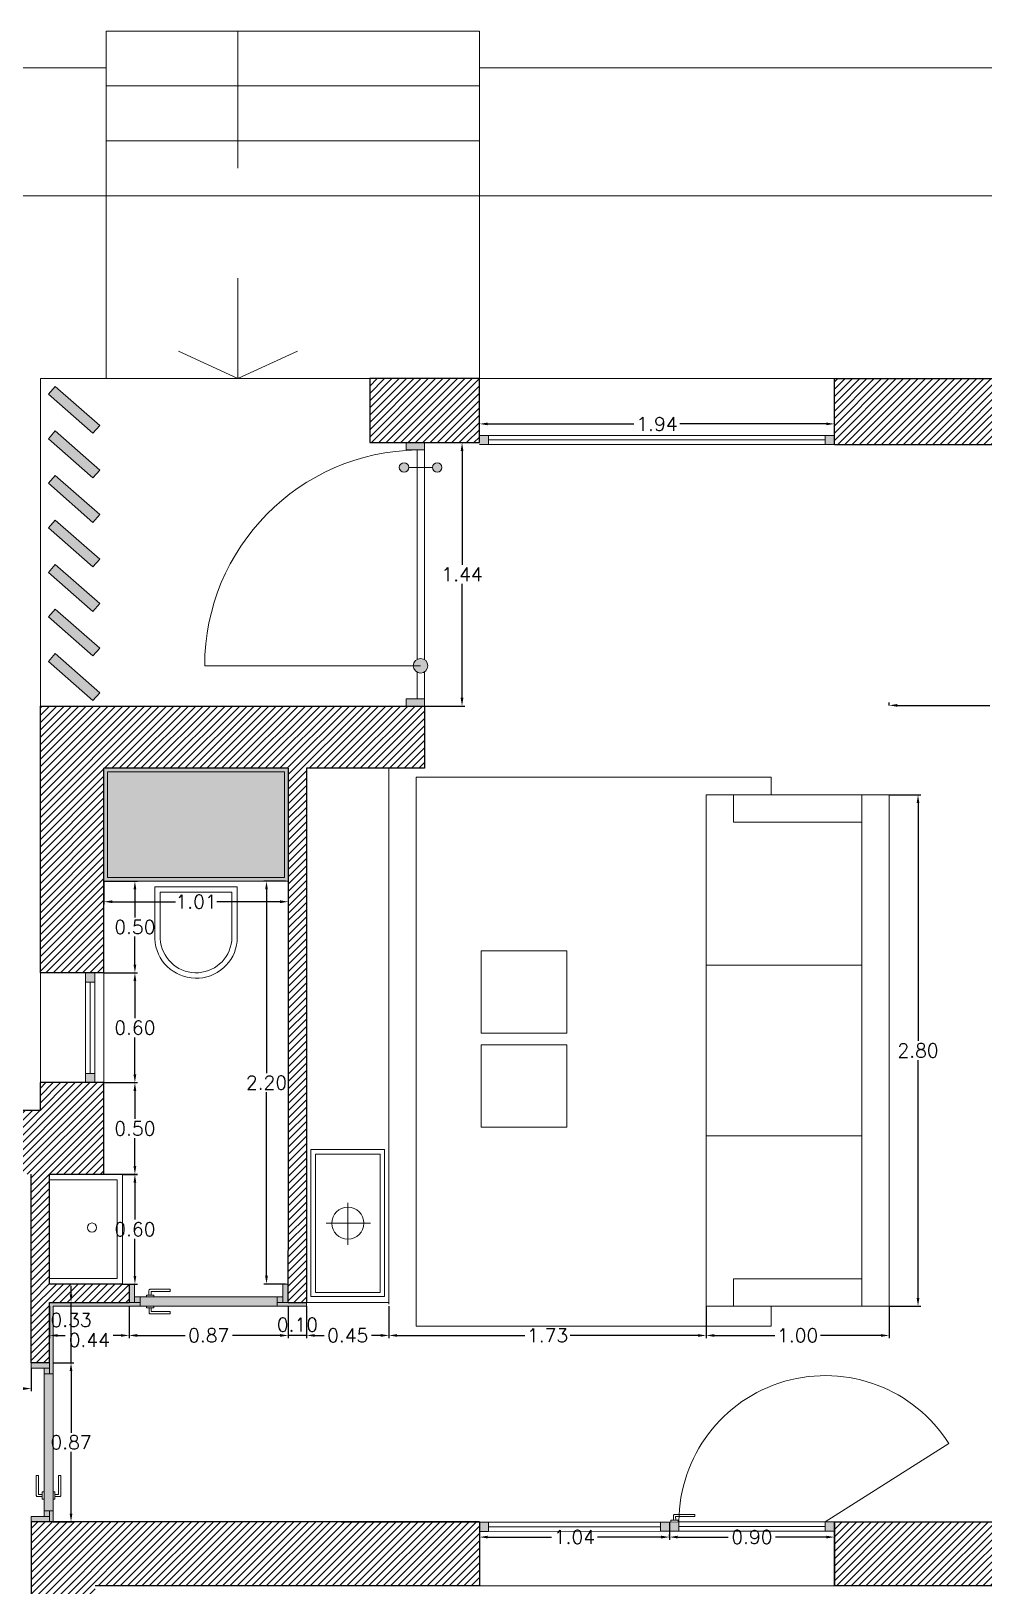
# Model space of a CAD drawing. Header units: millimetres. Extents: x 51 to 284, y 32 to 237.
# Drawn here: x 173.55 to 178.76, y 74.9 to 83.4 of the extents above; entities that cross this region are included whole.
import ezdxf

# ---------------------------------------------------------------- set-up
doc = ezdxf.new("R2010")
doc.units = ezdxf.units.MM
doc.linetypes.add('Continua', pattern=[0])
doc.linetypes.add('JIS_02_0.7', pattern=[1.35, 0.75, -0.6])
for name, color, linetype, lineweight in [('A_Nsc01', 4, 'Continuous', 9), ('A_Proj03', 251, 'JIS_02_0.7', 13), ('A_Sec03', 3, 'Continuous', 20), ('detalle', 6, 'Continuous', 5), ('FUSTERIA', 2, 'Continuous', 15), ('MUR', 5, 'Continuous', 25), ('PROYECTADO', 1, 'Continuous', 18), ('somb. Muro', 251, 'Continuous', 15), ('sombreado', 253, 'Continuous', 13)]:
    doc.layers.add(name, color=color, linetype=linetype, lineweight=lineweight)
doc.layers.add('SS_VEGETACION', color=7, linetype='Continuous', true_color=0x8ba14f)
doc.styles.add('ROMANS', font='romans.shx')
doc.dimstyles.new('martacota1', dxfattribs={"dimscale": 0.3, "dimtxt": 0.15, "dimasz": 0.15, "dimexe": 0.05, "dimexo": 0, "dimgap": 0.05, "dimtad": 0, "dimtih": 1, "dimtoh": 1, "dimzin": 0, "dimdsep": 46, "dimtxsty": 'ROMANS', "dimcen": 0.05, "dimclrt": 7, "dimadec": 0, "dimazin": 0, "dimtfac": 0.1, "dimtix": 1, "dimtmove": 1, "dimatfit": 3, "dimfxl": 1, "dimtolj": 1, "dimtzin": 1, "dimarcsym": 0})

# ---------------------------------------------------------------- blocks, each defined once
blk = doc.blocks.new('*D5')
at = {"layer": 'Defpoints', "color": 0, "transparency": 16777216}
for p in [(178.2391, 79.2267), (178.397, 79.2267), (178.2391, 76.4314)]:
    blk.add_point(p, dxfattribs=at)
at = {"layer": 'SS_VEGETACION', "color": 0, "lineweight": -2, "transparency": 16777216}
for p, q in [((178.2391, 79.2267), (178.412, 79.2267)), ((178.397, 79.1817), (178.397, 77.8815)), ((178.397, 76.4764), (178.397, 77.7765)), ((178.2391, 76.4314), (178.412, 76.4314))]:
    blk.add_line(p, q, dxfattribs=at)
at = {"layer": 'SS_VEGETACION', "color": 0, "transparency": 16777216}
for points in [[(178.3895, 79.1817), (178.4045, 79.1817), (178.397, 79.2267)], [(178.3895, 76.4764), (178.4045, 76.4764), (178.397, 76.4314)]]:
    blk.add_solid(points, dxfattribs=at)
at = {"layer": 'SS_VEGETACION', "color": 7, "transparency": 16777216, "insert": (178.397, 77.829), "char_height": 0.075, "attachment_point": 5, "style": 'ROMANS'}
blk.add_mtext('\\A1;2.80', dxfattribs=at)
blk = doc.blocks.new('*D6')
at = {"layer": 'Defpoints', "color": 0, "transparency": 16777216}
for p in [(177.2391, 76.4314), (178.2391, 76.4314), (177.2391, 76.2711)]:
    blk.add_point(p, dxfattribs=at)
at = {"layer": 'SS_VEGETACION', "color": 0, "lineweight": -2, "transparency": 16777216}
for p, q in [((177.2391, 76.4314), (177.2391, 76.2561)), ((178.2391, 76.4314), (178.2391, 76.2561)), ((177.2841, 76.2711), (177.6151, 76.2711)), ((178.1941, 76.2711), (177.863, 76.2711))]:
    blk.add_line(p, q, dxfattribs=at)
at = {"layer": 'SS_VEGETACION', "color": 0, "transparency": 16777216}
for points in [[(177.2841, 76.2786), (177.2841, 76.2636), (177.2391, 76.2711)], [(178.1941, 76.2786), (178.1941, 76.2636), (178.2391, 76.2711)]]:
    blk.add_solid(points, dxfattribs=at)
at = {"layer": 'SS_VEGETACION', "color": 7, "transparency": 16777216, "insert": (177.7391, 76.2711), "char_height": 0.075, "attachment_point": 5, "style": 'ROMANS'}
blk.add_mtext('\\A1;1.00', dxfattribs=at)
blk = doc.blocks.new('*D7')
at = {"layer": 'Defpoints', "color": 0, "transparency": 16777216}
for p in [(175.5051, 76.4314), (177.2391, 76.4314), (175.5051, 76.2711)]:
    blk.add_point(p, dxfattribs=at)
at = {"layer": 'SS_VEGETACION', "color": 0, "lineweight": -2, "transparency": 16777216}
for p, q in [((175.5051, 76.4314), (175.5051, 76.2561)), ((177.2391, 76.4314), (177.2391, 76.2561)), ((175.5501, 76.2711), (176.2481, 76.2711)), ((177.1941, 76.2711), (176.496, 76.2711))]:
    blk.add_line(p, q, dxfattribs=at)
at = {"layer": 'SS_VEGETACION', "color": 0, "transparency": 16777216}
for points in [[(175.5501, 76.2786), (175.5501, 76.2636), (175.5051, 76.2711)], [(177.1941, 76.2786), (177.1941, 76.2636), (177.2391, 76.2711)]]:
    blk.add_solid(points, dxfattribs=at)
at = {"layer": 'SS_VEGETACION', "color": 7, "transparency": 16777216, "insert": (176.3721, 76.2711), "char_height": 0.075, "attachment_point": 5, "style": 'ROMANS'}
blk.add_mtext('\\A1;1.73', dxfattribs=at)
blk = doc.blocks.new('*D8')
at = {"layer": 'Defpoints', "color": 0, "transparency": 16777216}
for p in [(175.055, 76.4314), (175.5051, 76.4314), (175.055, 76.2711)]:
    blk.add_point(p, dxfattribs=at)
at = {"layer": 'SS_VEGETACION', "color": 0, "lineweight": -2, "transparency": 16777216}
for p, q in [((175.055, 76.4314), (175.055, 76.2561)), ((175.5051, 76.4314), (175.5051, 76.2561)), ((175.1, 76.2711), (175.1508, 76.2711)), ((175.4601, 76.2711), (175.4093, 76.2711))]:
    blk.add_line(p, q, dxfattribs=at)
at = {"layer": 'SS_VEGETACION', "color": 0, "transparency": 16777216}
for points in [[(175.1, 76.2786), (175.1, 76.2636), (175.055, 76.2711)], [(175.4601, 76.2786), (175.4601, 76.2636), (175.5051, 76.2711)]]:
    blk.add_solid(points, dxfattribs=at)
at = {"layer": 'SS_VEGETACION', "color": 7, "transparency": 16777216, "insert": (175.28, 76.2711), "char_height": 0.075, "attachment_point": 5, "style": 'ROMANS'}
blk.add_mtext('\\A1;0.45', dxfattribs=at)
blk = doc.blocks.new('*D11')
at = {"layer": 'Defpoints', "color": 0, "transparency": 16777216}
for p in [(174.836, 78.7544), (174.94, 78.7544), (174.94, 76.5521)]:
    blk.add_point(p, dxfattribs=at)
at = {"layer": 'SS_VEGETACION', "color": 0, "lineweight": -2, "transparency": 16777216}
for p, q in [((174.94, 78.7544), (174.821, 78.7544)), ((174.836, 78.7094), (174.836, 77.7058)), ((174.836, 76.5971), (174.836, 77.6008)), ((174.94, 76.5521), (174.821, 76.5521))]:
    blk.add_line(p, q, dxfattribs=at)
at = {"layer": 'SS_VEGETACION', "color": 0, "transparency": 16777216}
for points in [[(174.8285, 78.7094), (174.8435, 78.7094), (174.836, 78.7544)], [(174.8285, 76.5971), (174.8435, 76.5971), (174.836, 76.5521)]]:
    blk.add_solid(points, dxfattribs=at)
at = {"layer": 'SS_VEGETACION', "color": 7, "transparency": 16777216, "insert": (174.836, 77.6533), "char_height": 0.075, "attachment_point": 5, "style": 'ROMANS'}
blk.add_mtext('\\A1;2.20', dxfattribs=at)
blk = doc.blocks.new('*D12')
at = {"layer": 'Defpoints', "color": 0, "transparency": 16777216}
for p in [(173.9475, 78.7544), (174.955, 78.7544), (174.955, 78.6422)]:
    blk.add_point(p, dxfattribs=at)
at = {"layer": 'SS_VEGETACION', "color": 0, "lineweight": -2, "transparency": 16777216}
for p, q in [((173.9475, 78.7544), (173.9475, 78.6272)), ((174.955, 78.7544), (174.955, 78.6272)), ((173.9925, 78.6422), (174.338, 78.6422)), ((174.91, 78.6422), (174.5645, 78.6422))]:
    blk.add_line(p, q, dxfattribs=at)
at = {"layer": 'SS_VEGETACION', "color": 0, "transparency": 16777216}
for points in [[(173.9925, 78.6497), (173.9925, 78.6347), (173.9475, 78.6422)], [(174.91, 78.6497), (174.91, 78.6347), (174.955, 78.6422)]]:
    blk.add_solid(points, dxfattribs=at)
at = {"layer": 'SS_VEGETACION', "color": 7, "transparency": 16777216, "insert": (174.4513, 78.6422), "char_height": 0.075, "attachment_point": 5, "style": 'ROMANS'}
blk.add_mtext('\\A1;1.01', dxfattribs=at)
blk = doc.blocks.new('*D13')
at = {"layer": 'Defpoints', "color": 0, "transparency": 16777216}
for p in [(174.0494, 77.1519), (174.1168, 77.1519), (174.0494, 76.5519)]:
    blk.add_point(p, dxfattribs=at)
at = {"layer": 'SS_VEGETACION', "color": 0, "lineweight": -2, "transparency": 16777216}
for p, q in [((174.0494, 77.1519), (174.1318, 77.1519)), ((174.1168, 77.1069), (174.1168, 76.9044)), ((174.1168, 76.5969), (174.1168, 76.7994)), ((174.0494, 76.5519), (174.1318, 76.5519))]:
    blk.add_line(p, q, dxfattribs=at)
at = {"layer": 'SS_VEGETACION', "color": 0, "transparency": 16777216}
for points in [[(174.1093, 77.1069), (174.1243, 77.1069), (174.1168, 77.1519)], [(174.1093, 76.5969), (174.1243, 76.5969), (174.1168, 76.5519)]]:
    blk.add_solid(points, dxfattribs=at)
at = {"layer": 'SS_VEGETACION', "color": 7, "transparency": 16777216, "insert": (174.1168, 76.8519), "char_height": 0.075, "attachment_point": 5, "style": 'ROMANS'}
blk.add_mtext('\\A1;0.60', dxfattribs=at)
blk = doc.blocks.new('*D14')
at = {"layer": 'Defpoints', "color": 0, "transparency": 16777216}
for p in [(173.9475, 77.6532), (174.1168, 77.6532), (173.9475, 77.152)]:
    blk.add_point(p, dxfattribs=at)
at = {"layer": 'SS_VEGETACION', "color": 0, "lineweight": -2, "transparency": 16777216}
for p, q in [((173.9475, 77.6532), (174.1318, 77.6532)), ((174.1168, 77.6082), (174.1168, 77.4551)), ((174.1168, 77.197), (174.1168, 77.3501)), ((173.9475, 77.152), (174.1318, 77.152))]:
    blk.add_line(p, q, dxfattribs=at)
at = {"layer": 'SS_VEGETACION', "color": 0, "transparency": 16777216}
for points in [[(174.1093, 77.6082), (174.1243, 77.6082), (174.1168, 77.6532)], [(174.1093, 77.197), (174.1243, 77.197), (174.1168, 77.152)]]:
    blk.add_solid(points, dxfattribs=at)
at = {"layer": 'SS_VEGETACION', "color": 7, "transparency": 16777216, "insert": (174.1168, 77.4026), "char_height": 0.075, "attachment_point": 5, "style": 'ROMANS'}
blk.add_mtext('\\A1;0.50', dxfattribs=at)
blk = doc.blocks.new('*D15')
at = {"layer": 'Defpoints', "color": 0, "transparency": 16777216}
for p in [(173.9475, 78.2532), (174.1168, 78.2532), (173.9475, 77.6532)]:
    blk.add_point(p, dxfattribs=at)
at = {"layer": 'SS_VEGETACION', "color": 0, "lineweight": -2, "transparency": 16777216}
for p, q in [((173.9475, 78.2532), (174.1318, 78.2532)), ((174.1168, 78.2082), (174.1168, 78.0057)), ((174.1168, 77.6982), (174.1168, 77.9007)), ((173.9475, 77.6532), (174.1318, 77.6532))]:
    blk.add_line(p, q, dxfattribs=at)
at = {"layer": 'SS_VEGETACION', "color": 0, "transparency": 16777216}
for points in [[(174.1093, 78.2082), (174.1243, 78.2082), (174.1168, 78.2532)], [(174.1093, 77.6982), (174.1243, 77.6982), (174.1168, 77.6532)]]:
    blk.add_solid(points, dxfattribs=at)
at = {"layer": 'SS_VEGETACION', "color": 7, "transparency": 16777216, "insert": (174.1168, 77.9532), "char_height": 0.075, "attachment_point": 5, "style": 'ROMANS'}
blk.add_mtext('\\A1;0.60', dxfattribs=at)
blk = doc.blocks.new('*D16')
at = {"layer": 'Defpoints', "color": 0, "transparency": 16777216}
for p in [(173.9475, 78.7544), (174.1168, 78.7544), (173.9475, 78.2532)]:
    blk.add_point(p, dxfattribs=at)
at = {"layer": 'SS_VEGETACION', "color": 0, "lineweight": -2, "transparency": 16777216}
for p, q in [((173.9475, 78.7544), (174.1318, 78.7544)), ((174.1168, 78.7094), (174.1168, 78.5563)), ((174.1168, 78.2982), (174.1168, 78.4513)), ((173.9475, 78.2532), (174.1318, 78.2532))]:
    blk.add_line(p, q, dxfattribs=at)
at = {"layer": 'SS_VEGETACION', "color": 0, "transparency": 16777216}
for points in [[(174.1093, 78.7094), (174.1243, 78.7094), (174.1168, 78.7544)], [(174.1093, 78.2982), (174.1243, 78.2982), (174.1168, 78.2532)]]:
    blk.add_solid(points, dxfattribs=at)
at = {"layer": 'SS_VEGETACION', "color": 7, "transparency": 16777216, "insert": (174.1168, 78.5038), "char_height": 0.075, "attachment_point": 5, "style": 'ROMANS'}
blk.add_mtext('\\A1;0.50', dxfattribs=at)
blk = doc.blocks.new('*D17')
at = {"layer": 'Defpoints', "color": 0, "transparency": 16777216}
for p in [(174.9551, 76.4314), (175.055, 76.4314), (174.9551, 76.2711)]:
    blk.add_point(p, dxfattribs=at)
at = {"layer": 'SS_VEGETACION', "color": 0, "lineweight": -2, "transparency": 16777216}
for p, q in [((174.9551, 76.4314), (174.9551, 76.2561)), ((175.055, 76.4314), (175.055, 76.2561)), ((174.9101, 76.2711), (174.8651, 76.2711)), ((175.055, 76.2711), (174.9551, 76.2711)), ((175.1, 76.2711), (175.145, 76.2711))]:
    blk.add_line(p, q, dxfattribs=at)
at = {"layer": 'SS_VEGETACION', "color": 0, "transparency": 16777216}
for points in [[(174.9101, 76.2786), (174.9101, 76.2636), (174.9551, 76.2711)], [(175.1, 76.2786), (175.1, 76.2636), (175.055, 76.2711)]]:
    blk.add_solid(points, dxfattribs=at)
at = {"layer": 'SS_VEGETACION', "color": 7, "transparency": 16777216, "insert": (175.0051, 76.3296), "char_height": 0.075, "attachment_point": 5, "style": 'ROMANS'}
blk.add_mtext('\\A1;0.10', dxfattribs=at)
blk = doc.blocks.new('*D18')
at = {"layer": 'Defpoints', "color": 0, "transparency": 16777216}
for p in [(174.085, 76.4314), (174.9551, 76.4314), (174.085, 76.2711)]:
    blk.add_point(p, dxfattribs=at)
at = {"layer": 'SS_VEGETACION', "color": 0, "lineweight": -2, "transparency": 16777216}
for p, q in [((174.085, 76.4314), (174.085, 76.2561)), ((174.9551, 76.4314), (174.9551, 76.2561)), ((174.13, 76.2711), (174.3908, 76.2711)), ((174.9101, 76.2711), (174.6493, 76.2711))]:
    blk.add_line(p, q, dxfattribs=at)
at = {"layer": 'SS_VEGETACION', "color": 0, "transparency": 16777216}
for points in [[(174.13, 76.2786), (174.13, 76.2636), (174.085, 76.2711)], [(174.9101, 76.2786), (174.9101, 76.2636), (174.9551, 76.2711)]]:
    blk.add_solid(points, dxfattribs=at)
at = {"layer": 'SS_VEGETACION', "color": 7, "transparency": 16777216, "insert": (174.5201, 76.2711), "char_height": 0.075, "attachment_point": 5, "style": 'ROMANS'}
blk.add_mtext('\\A1;0.87', dxfattribs=at)
blk = doc.blocks.new('*D19')
at = {"layer": 'Defpoints', "color": 0, "transparency": 16777216}
for p in [(173.65, 76.4314), (174.085, 76.4314), (173.65, 76.2711)]:
    blk.add_point(p, dxfattribs=at)
at = {"layer": 'SS_VEGETACION', "color": 0, "lineweight": -2, "transparency": 16777216}
for p, q in [((173.65, 76.4314), (173.65, 76.2561)), ((174.085, 76.4314), (174.085, 76.2561)), ((173.695, 76.2711), (173.7364, 76.2711)), ((174.04, 76.2711), (173.9985, 76.2711))]:
    blk.add_line(p, q, dxfattribs=at)
at = {"layer": 'SS_VEGETACION', "color": 0, "transparency": 16777216}
for points in [[(173.695, 76.2786), (173.695, 76.2636), (173.65, 76.2711)], [(174.04, 76.2786), (174.04, 76.2636), (174.085, 76.2711)]]:
    blk.add_solid(points, dxfattribs=at)
at = {"layer": 'SS_VEGETACION', "color": 7, "transparency": 16777216, "insert": (173.8674, 76.2466), "char_height": 0.075, "attachment_point": 5, "style": 'ROMANS'}
blk.add_mtext('\\A1;0.44', dxfattribs=at)
blk = doc.blocks.new('*D20')
at = {"layer": 'Defpoints', "color": 0, "transparency": 16777216}
for p in [(173.67, 76.1219), (173.7677, 76.1219), (173.67, 75.2519)]:
    blk.add_point(p, dxfattribs=at)
at = {"layer": 'SS_VEGETACION', "color": 0, "lineweight": -2, "transparency": 16777216}
for p, q in [((173.67, 76.1219), (173.7827, 76.1219)), ((173.7677, 76.0769), (173.7677, 75.7394)), ((173.7677, 75.2969), (173.7677, 75.6344)), ((173.67, 75.2519), (173.7827, 75.2519))]:
    blk.add_line(p, q, dxfattribs=at)
at = {"layer": 'SS_VEGETACION', "color": 0, "transparency": 16777216}
for points in [[(173.7602, 76.0769), (173.7752, 76.0769), (173.7677, 76.1219)], [(173.7602, 75.2969), (173.7752, 75.2969), (173.7677, 75.2519)]]:
    blk.add_solid(points, dxfattribs=at)
at = {"layer": 'SS_VEGETACION', "color": 7, "transparency": 16777216, "insert": (173.7677, 75.6869), "char_height": 0.075, "attachment_point": 5, "style": 'ROMANS'}
blk.add_mtext('\\A1;0.87', dxfattribs=at)
blk = doc.blocks.new('*D21')
at = {"layer": 'Defpoints', "color": 0, "transparency": 16777216}
for p in [(173.6699, 76.4515), (173.7677, 76.4515), (173.67, 76.1219)]:
    blk.add_point(p, dxfattribs=at)
at = {"layer": 'SS_VEGETACION', "color": 0, "lineweight": -2, "transparency": 16777216}
for p, q in [((173.7677, 76.4965), (173.7677, 76.5415)), ((173.6699, 76.4515), (173.7827, 76.4515)), ((173.7677, 76.1219), (173.7677, 76.4515)), ((173.7677, 76.1219), (173.7677, 76.4515)), ((173.67, 76.1219), (173.7827, 76.1219)), ((173.7677, 76.0769), (173.7677, 76.0319))]:
    blk.add_line(p, q, dxfattribs=at)
at = {"layer": 'SS_VEGETACION', "color": 0, "transparency": 16777216}
for points in [[(173.7602, 76.4965), (173.7752, 76.4965), (173.7677, 76.4515)], [(173.7602, 76.0769), (173.7752, 76.0769), (173.7677, 76.1219)]]:
    blk.add_solid(points, dxfattribs=at)
at = {"layer": 'SS_VEGETACION', "color": 7, "transparency": 16777216, "insert": (173.7677, 76.3556), "char_height": 0.075, "attachment_point": 5, "style": 'ROMANS'}
blk.add_mtext('\\A1;0.33', dxfattribs=at)
blk = doc.blocks.new('*D26')
at = {"layer": 'Defpoints', "color": 0, "transparency": 16777216}
for p in [(173.5498, 76.0919), (172.1385, 75.9808), (173.5498, 75.9807)]:
    blk.add_point(p, dxfattribs=at)
at = {"layer": 'SS_VEGETACION', "color": 0, "lineweight": -2, "transparency": 16777216}
for p, q in [((173.5498, 76.0919), (173.5498, 75.9657)), ((172.1385, 75.9808), (172.1385, 75.9657)), ((172.1835, 75.9807), (172.7309, 75.9807)), ((173.5048, 75.9807), (172.9573, 75.9807))]:
    blk.add_line(p, q, dxfattribs=at)
at = {"layer": 'SS_VEGETACION', "color": 0, "transparency": 16777216}
for points in [[(172.1835, 75.9882), (172.1835, 75.9732), (172.1385, 75.9807)], [(173.5048, 75.9882), (173.5048, 75.9732), (173.5498, 75.9807)]]:
    blk.add_solid(points, dxfattribs=at)
at = {"layer": 'SS_VEGETACION', "color": 7, "transparency": 16777216, "insert": (172.8441, 75.9807), "char_height": 0.075, "attachment_point": 5, "style": 'ROMANS'}
blk.add_mtext('\\A1;1.41', dxfattribs=at)
blk = doc.blocks.new('*D27')
at = {"layer": 'Defpoints', "color": 0, "transparency": 16777216}
for p in [(175.7, 81.1519), (175.9047, 81.1519), (175.7, 79.7119)]:
    blk.add_point(p, dxfattribs=at)
at = {"layer": 'SS_VEGETACION', "color": 0, "lineweight": -2, "transparency": 16777216}
for p, q in [((175.7, 81.1519), (175.9197, 81.1519)), ((175.9047, 81.1069), (175.9047, 80.4844)), ((175.9047, 79.7569), (175.9047, 80.3794)), ((175.7, 79.7119), (175.9197, 79.7119))]:
    blk.add_line(p, q, dxfattribs=at)
at = {"layer": 'SS_VEGETACION', "color": 0, "transparency": 16777216}
for points in [[(175.8972, 81.1069), (175.9122, 81.1069), (175.9047, 81.1519)], [(175.8972, 79.7569), (175.9122, 79.7569), (175.9047, 79.7119)]]:
    blk.add_solid(points, dxfattribs=at)
at = {"layer": 'SS_VEGETACION', "color": 7, "transparency": 16777216, "insert": (175.9047, 80.4319), "char_height": 0.075, "attachment_point": 5, "style": 'ROMANS'}
blk.add_mtext('\\A1;1.44', dxfattribs=at)
blk = doc.blocks.new('*D28')
at = {"layer": 'Defpoints', "color": 0, "transparency": 16777216}
for p in [(177.94, 81.2545), (176, 81.1519), (177.94, 81.1419)]:
    blk.add_point(p, dxfattribs=at)
at = {"layer": 'SS_VEGETACION', "color": 0, "lineweight": -2, "transparency": 16777216}
for p, q in [((176, 81.1519), (176, 81.2695)), ((177.94, 81.1419), (177.94, 81.2695)), ((176.045, 81.2545), (176.8443, 81.2545)), ((177.895, 81.2545), (177.0957, 81.2545))]:
    blk.add_line(p, q, dxfattribs=at)
at = {"layer": 'SS_VEGETACION', "color": 0, "transparency": 16777216}
for points in [[(176.045, 81.262), (176.045, 81.247), (176, 81.2545)], [(177.895, 81.262), (177.895, 81.247), (177.94, 81.2545)]]:
    blk.add_solid(points, dxfattribs=at)
at = {"layer": 'SS_VEGETACION', "color": 7, "transparency": 16777216, "insert": (176.97, 81.2545), "char_height": 0.075, "attachment_point": 5, "style": 'ROMANS'}
blk.add_mtext('\\A1;1.94', dxfattribs=at)
blk = doc.blocks.new('*D51')
at = {"layer": 'Defpoints', "color": 0, "transparency": 16777216}
for p in [(178.2391, 79.7156), (178.2391, 79.7156), (179.5891, 79.7156)]:
    blk.add_point(p, dxfattribs=at)
at = {"layer": 'SS_VEGETACION', "color": 0, "lineweight": -2, "transparency": 16777216}
for p, q in [((178.2391, 79.7156), (178.2391, 79.7306)), ((179.5891, 79.7156), (179.5891, 79.7306)), ((178.2841, 79.7156), (178.7901, 79.7156)), ((179.5441, 79.7156), (179.038, 79.7156))]:
    blk.add_line(p, q, dxfattribs=at)
at = {"layer": 'SS_VEGETACION', "color": 0, "transparency": 16777216}
for points in [[(178.2841, 79.7231), (178.2841, 79.7081), (178.2391, 79.7156)], [(179.5441, 79.7231), (179.5441, 79.7081), (179.5891, 79.7156)]]:
    blk.add_solid(points, dxfattribs=at)
at = {"layer": 'SS_VEGETACION', "color": 7, "transparency": 16777216, "insert": (178.9141, 79.7156), "char_height": 0.075, "attachment_point": 5, "style": 'ROMANS'}
blk.add_mtext('\\A1;1.35', dxfattribs=at)
blk = doc.blocks.new('*D52')
at = {"layer": 'Defpoints', "color": 0, "transparency": 16777216}
for p in [(176, 75.2519), (177.038, 75.2519), (177.038, 75.1688)]:
    blk.add_point(p, dxfattribs=at)
at = {"layer": 'SS_VEGETACION', "color": 0, "lineweight": -2, "transparency": 16777216}
for p, q in [((176, 75.2519), (176, 75.1538)), ((177.038, 75.2519), (177.038, 75.1538)), ((176.045, 75.1688), (176.3933, 75.1688)), ((176.993, 75.1688), (176.6447, 75.1688))]:
    blk.add_line(p, q, dxfattribs=at)
at = {"layer": 'SS_VEGETACION', "color": 0, "transparency": 16777216}
for points in [[(176.045, 75.1763), (176.045, 75.1613), (176, 75.1688)], [(176.993, 75.1763), (176.993, 75.1613), (177.038, 75.1688)]]:
    blk.add_solid(points, dxfattribs=at)
at = {"layer": 'SS_VEGETACION', "color": 7, "transparency": 16777216, "insert": (176.519, 75.1688), "char_height": 0.075, "attachment_point": 5, "style": 'ROMANS'}
blk.add_mtext('\\A1;1.04', dxfattribs=at)
blk = doc.blocks.new('*D53')
at = {"layer": 'Defpoints', "color": 0, "transparency": 16777216}
for p in [(177.038, 75.1688), (177.94, 75.1688), (177.94, 75.1688)]:
    blk.add_point(p, dxfattribs=at)
at = {"layer": 'SS_VEGETACION', "color": 0, "lineweight": -2, "transparency": 16777216}
for p, q in [((177.038, 75.1688), (177.038, 75.1838)), ((177.083, 75.1688), (177.3597, 75.1688)), ((177.895, 75.1688), (177.6183, 75.1688)), ((177.94, 75.1688), (177.94, 75.1838))]:
    blk.add_line(p, q, dxfattribs=at)
at = {"layer": 'SS_VEGETACION', "color": 0, "transparency": 16777216}
for points in [[(177.083, 75.1763), (177.083, 75.1613), (177.038, 75.1688)], [(177.895, 75.1763), (177.895, 75.1613), (177.94, 75.1688)]]:
    blk.add_solid(points, dxfattribs=at)
at = {"layer": 'SS_VEGETACION', "color": 7, "transparency": 16777216, "insert": (177.489, 75.1688), "char_height": 0.075, "attachment_point": 5, "style": 'ROMANS'}
blk.add_mtext('\\A1;0.90', dxfattribs=at)

msp = doc.modelspace()

# ---------------------------------------------------------------- hatches: boundary and pattern name
at = {"layer": 'somb. Muro'}
h = msp.add_hatch(dxfattribs=at)
h.set_pattern_fill('ANSI31', color=256, scale=0.0089)
h.set_pattern_definition([(45, (34.16921, 48.76775), (-0.01998107, 0.01998107), [])])
h.paths.add_polyline_path([(176, 81.5019), (175.4, 81.5019), (175.4, 81.1519), (175.7, 81.1519), (176, 81.1519)])
h.paths.add_polyline_path([(179.58, 81.5019), (177.94, 81.5019), (177.94, 81.1419), (179.58, 81.1419)])
h.paths.add_polyline_path([(182.4803, 81.503), (181.52, 81.5019), (181.52, 81.1519), (181.78, 81.1519), (182.4803, 81.1519)])
h.paths.add_polyline_path([(186.0994, 81.5019), (183.38, 81.503), (183.38, 81.1426), (184.2, 81.1426), (184.2, 79.3039), (182.48, 79.3039), (182.48, 80.4419), (182.38, 80.4419), (182.38, 79.2039), (184.95, 79.2039), (184.95, 79.3039), (184.3, 79.3039), (184.3, 81.1426), (185.75, 81.1426), (185.75, 78.4729), (186.1, 78.4729)])
h.paths.add_polyline_path([(185.0216, 75.2519), (184.2408, 75.2519), (184.2408, 74.9019), (184.8694, 74.9019), (185.0669, 74.6906), (185.3224, 74.9293), (185.2749, 74.9802)])
h.paths.add_polyline_path([(182.3008, 75.2519), (181.52, 75.2519), (181.52, 74.9019), (182.3008, 74.9019)])
h.paths.add_polyline_path([(179.58, 75.2519), (177.94, 75.2519), (177.94, 74.9919), (179.05, 74.9919), (179.05, 74.9019), (179.58, 74.9019)])
h.paths.add_polyline_path([(179.05, 74.9919), (177.94, 74.9919), (177.94, 74.9019), (179.05, 74.9019)])
h.paths.add_polyline_path([(176, 75.2519), (173.55, 75.2519), (173.55, 72.1183), (173.9, 72.1183), (173.9, 72.6519), (173.858, 72.6519), (173.858, 74.9919), (176, 74.9919)])
h.paths.add_polyline_path([(176, 74.9919), (173.858, 74.9919), (173.858, 72.6519), (173.9, 72.6519), (173.9, 74.9019), (176, 74.9019)], flags=17)
h.paths.add_polyline_path([(169.54, 72.5846), (170.44, 72.5846), (170.44, 72.6846), (169.2002, 72.6846), (169.2002, 68.7019), (170.645, 68.7019), (170.645, 69.0419), (169.54, 69.0419), (169.54, 70.0519), (171.445, 70.0519), (171.445, 68.7019), (172.045, 68.7019), (172.045, 69.0419), (171.545, 69.0419), (171.545, 70.0519), (173.55, 70.0519), (173.55, 69.0519), (172.845, 69.0519), (172.845, 68.7019), (173.9, 68.7019), (173.9, 71.2183), (173.55, 71.2183), (173.55, 70.1519), (169.54, 70.1519)])
h.paths.add_polyline_path([(170.49, 77.1519), (170.49, 77.5019), (169.2, 77.5019), (169.2, 76.1421), (169.54, 76.1421), (169.54, 77.1519)])
h.paths.add_polyline_path([(171.99, 77.5019), (171.99, 77.1523), (173.5494, 77.1523), (173.5497, 76.1219), (173.65, 76.1219), (173.65, 76.4515), (174.085, 76.4516), (174.085, 76.5519), (174.0494, 76.5519), (173.65, 76.5518), (173.65, 77.152), (173.9475, 77.152), (173.9465, 77.6532), (173.6, 77.6532), (173.6, 77.5019)])
h.paths.add_polyline_path([(185.8499, 77.5729), (185.8499, 76.5039), (185.7999, 76.5039), (185.7999, 77.5729), (185.75, 77.5729), (185.75, 76.5039), (186.3367, 75.8747), (186.5562, 76.0793), (186.5927, 76.1134), (186.1028, 76.6387), (186.1, 77.5729)])
h.paths.add_polyline_path([(173.96, 79.7119), (173.6, 79.7119), (173.6, 78.2532), (173.9475, 78.2532), (173.9475, 79.3719), (174.955, 79.3719), (174.955, 76.7352), (174.9551, 76.4519), (175.055, 76.4519), (175.055, 79.3719), (175.7, 79.3719), (175.7, 79.7119), (175.6, 79.7119)])
at = {"layer": 'sombreado', "transparency": 33554564}
h = msp.add_hatch(color=256, dxfattribs=at)
h.dxf.hatch_style = 1
h.paths.add_polyline_path([(173.6815, 81.4592), (173.6443, 81.4168), (173.8877, 81.2033), (173.925, 81.2457)])
h.paths.add_polyline_path([(173.6815, 81.2157), (173.6443, 81.1733), (173.8877, 80.9598), (173.925, 81.0023)])
h.paths.add_polyline_path([(173.6815, 80.9723), (173.6443, 80.9298), (173.8877, 80.7163), (173.925, 80.7588)])
h.paths.add_polyline_path([(173.6815, 80.7288), (173.6443, 80.6863), (173.8877, 80.4729), (173.925, 80.5153)])
h.paths.add_polyline_path([(173.6815, 80.4853), (173.6443, 80.4429), (173.8877, 80.2294), (173.925, 80.2718)])
h.paths.add_polyline_path([(173.6815, 80.2418), (173.6443, 80.1994), (173.8877, 79.9859), (173.925, 80.0284)])
h.paths.add_polyline_path([(173.6815, 79.9984), (173.6443, 79.9559), (173.8877, 79.7425), (173.925, 79.7849)])
h = msp.add_hatch(color=256, dxfattribs=at)
h.dxf.hatch_style = 1
h.paths.add_polyline_path([(177.94, 81.1919), (177.89, 81.1919), (177.89, 81.1419), (177.94, 81.1419)])
h.paths.add_polyline_path([(176.05, 81.1919), (176, 81.1919), (176, 81.1419), (176.05, 81.1419)])
h = msp.add_hatch(color=256, dxfattribs=at)
h.dxf.hatch_style = 1
h.paths.add_polyline_path([(175.6135, 81.0165, 1), (175.5617, 81.0165, 1)])
h.paths.add_polyline_path([(175.795, 81.0165, 1), (175.7432, 81.0165, 1)])
h.paths.add_polyline_path([(175.7, 81.1519), (175.6, 81.1519), (175.6, 81.1119), (175.66, 81.1119), (175.7, 81.1122)])
h.paths.add_polyline_path([(175.7177, 79.9323, 1), (175.6378, 79.9323, 1)])
h.paths.add_polyline_path([(175.7, 79.7519), (175.66, 79.7519), (175.6, 79.7519), (175.6, 79.7119), (175.7, 79.7119)])
h = msp.add_hatch(color=256, dxfattribs=at)
h.dxf.hatch_style = 1
h.paths.add_polyline_path([(174.955, 79.3719), (173.9475, 79.3719), (173.9475, 78.7544), (174.955, 78.7544)])
h = msp.add_hatch(color=256, dxfattribs=at)
h.dxf.hatch_style = 1
h.paths.add_polyline_path([(173.8975, 78.2532), (173.8475, 78.2532), (173.8475, 78.2032), (173.8975, 78.2032)])
h.paths.add_polyline_path([(173.8975, 77.7032), (173.8475, 77.7032), (173.8475, 77.6532), (173.8975, 77.6532)])
h = msp.add_hatch(color=256, dxfattribs=at)
h.dxf.hatch_style = 1
h.paths.add_polyline_path([(174.9551, 76.5521), (174.925, 76.5521), (174.925, 76.4519), (174.925, 76.4519), (174.9551, 76.4519)])
h.paths.add_polyline_path([(175.055, 76.4519), (174.9551, 76.4519), (174.925, 76.4519), (174.895, 76.4519), (174.895, 76.4316), (175.055, 76.4316)])
h.paths.add_polyline_path([(174.925, 76.4819), (174.895, 76.4819), (174.895, 76.4519), (174.925, 76.4519)])
h.paths.add_polyline_path([(174.895, 76.4819), (174.145, 76.4819), (174.145, 76.4315), (174.895, 76.4316), (174.895, 76.4519)])
h.paths.add_polyline_path([(174.115, 76.5519), (174.085, 76.5519), (174.085, 76.4519), (174.115, 76.4519)])
h.paths.add_polyline_path([(174.145, 76.4819), (174.115, 76.4819), (174.115, 76.4519), (174.145, 76.4519)])
h.paths.add_polyline_path([(174.145, 76.4519), (174.115, 76.4519), (174.085, 76.4519), (174.085, 76.4516), (173.65, 76.4515), (173.65, 76.1219), (173.65, 76.0919), (173.65, 76.0619), (173.6699, 76.0619), (173.6699, 76.4315), (174.145, 76.4315)])
h.paths.add_polyline_path([(173.6699, 76.0619), (173.62, 76.0619), (173.62, 75.3119), (173.67, 75.3119)])
h.paths.add_polyline_path([(173.65, 76.0919), (173.62, 76.0919), (173.62, 76.0619), (173.65, 76.0619)])
h.paths.add_polyline_path([(173.65, 76.1219), (173.5497, 76.1219), (173.5498, 76.0919), (173.65, 76.0919), (173.65, 76.0919)])
h.paths.add_polyline_path([(173.65, 75.2819), (173.55, 75.2819), (173.55, 75.2519), (173.65, 75.2519)])
h.paths.add_polyline_path([(173.65, 75.3119), (173.62, 75.3119), (173.62, 75.2819), (173.65, 75.2819)])
h.paths.add_polyline_path([(173.67, 75.3119), (173.65, 75.3119), (173.65, 75.2519), (173.67, 75.2519)])
h = msp.add_hatch(color=256, dxfattribs=at)
h.dxf.hatch_style = 1
h.paths.add_polyline_path([(177.8897, 75.2516), (177.94, 75.2519), (177.94, 75.2019), (177.89, 75.2016)])
h.paths.add_polyline_path([(177.0397, 75.251), (177.0897, 75.2513), (177.0898, 75.2013), (177.04, 75.201)])
h.paths.add_polyline_path([(176.9897, 75.2507), (177.0397, 75.251), (177.04, 75.201), (176.99, 75.2007)])
h.paths.add_polyline_path([(176, 75.2499), (176.0497, 75.2502), (176.05, 75.2002), (176, 75.1999)])

# ---------------------------------------------------------------- linework, layer by layer
at = {"layer": 'A_Nsc01', "ltscale": 0.03}
msp.add_line((173.96, 82.5019), (173.96, 81.5019), dxfattribs=at)
at = {"layer": 'A_Nsc01', "linetype": 'Continua'}
msp.add_line((175.18, 74.9019), (174.18, 74.9019), dxfattribs=at)
at = {"layer": 'A_Nsc01', "ltscale": 0.03}
msp.add_lwpolyline([(173.96, 82.5019), (173.96, 82.8019)], dxfattribs=at)
at = {"layer": 'A_Proj03'}
for points in [[(174.68, 83.4019), (174.68, 81.5019)], [(174.355, 81.6519), (174.68, 81.5019), (175.005, 81.6519)]]:
    msp.add_lwpolyline(points, dxfattribs=at)
at = {"layer": 'A_Sec03', "lineweight": 0}
msp.add_lwpolyline([(175.7, 81.1519), (175.7, 81.1519)], dxfattribs=at)
at = {"layer": 'detalle'}
for p, q in [((176.05, 81.1669), (177.89, 81.1669)), ((175.6778, 79.9323), (174.4981, 79.9323)), ((173.9675, 78.7744), (173.9675, 79.3519)), ((174.935, 79.3519), (173.9675, 79.3519)), ((174.935, 79.3519), (174.935, 78.7744)), ((173.9675, 78.7744), (174.935, 78.7744)), ((174.2557, 78.4392), (174.2557, 78.6937)), ((174.6457, 78.6937), (174.2557, 78.6937)), ((174.6457, 78.6937), (174.6457, 78.4286)), ((173.8725, 77.7032), (173.8725, 78.2032)), ((175.2805, 76.7672), (175.2805, 76.9967)), ((175.1616, 76.885), (175.4036, 76.8846)), ((177.89, 75.2516), (178.5651, 75.6807)), ((176.0499, 75.2252), (176.9899, 75.2257))]:
    msp.add_line(p, q, dxfattribs=at)
msp.add_lwpolyline([(177.5939, 79.2267), (177.5939, 79.3237), (175.6538, 79.3237), (175.6538, 76.3219), (177.5939, 76.3219), (177.5939, 76.4314)], dxfattribs=at)
for points in [[(176.0089, 78.374), (176.4772, 78.374), (176.4772, 77.9231), (176.0089, 77.9231)], [(176.0089, 77.8603), (176.4772, 77.8603), (176.4772, 77.4093), (176.0089, 77.4093)], [(175.1046, 77.2624), (175.4564, 77.2624), (175.4564, 76.5067), (175.1046, 76.5067)]]:
    msp.add_lwpolyline(points, close=True, dxfattribs=at)
at = {"layer": 'detalle', "lineweight": 5}
for points in [[(174.1938, 76.4915), (174.1938, 76.5175, -0.414214), (174.1998, 76.5235), (174.3098, 76.5236), (174.3098, 76.5116), (174.2058, 76.5115), (174.2058, 76.4915)], [(174.1939, 76.4215), (174.1939, 76.3955, 0.414214), (174.1999, 76.3895), (174.3099, 76.3897), (174.3099, 76.4017), (174.2059, 76.4015), (174.2059, 76.4215)], [(173.61, 75.3898), (173.584, 75.3898, -0.414214), (173.578, 75.3957), (173.5779, 75.5057), (173.5899, 75.5058), (173.59, 75.4018), (173.61, 75.4018)], [(173.68, 75.3898), (173.706, 75.3899, 0.414214), (173.712, 75.3959), (173.7119, 75.5059), (173.6999, 75.5059), (173.7, 75.4019), (173.68, 75.4018)], [(177.0603, 75.2607), (177.0602, 75.2867, -0.414214), (177.0662, 75.2927), (177.1762, 75.2928), (177.1762, 75.2808), (177.0722, 75.2807), (177.0723, 75.2607)]]:
    msp.add_lwpolyline(points, format="xyb", dxfattribs=at)
for points in [[(174.2198, 76.4816), (174.2198, 76.4916), (174.1798, 76.4915), (174.1798, 76.4815)], [(174.2198, 76.4316), (174.2199, 76.4216), (174.1799, 76.4215), (174.1798, 76.4315)], [(173.62, 75.4158), (173.61, 75.4158), (173.61, 75.3758), (173.62, 75.3758)], [(173.67, 75.4158), (173.68, 75.4158), (173.68, 75.3758), (173.67, 75.3758)], [(177.0863, 75.2507), (177.0863, 75.2607), (177.0463, 75.2606), (177.0463, 75.2506)]]:
    msp.add_lwpolyline(points, dxfattribs=at)
at = {"layer": 'detalle', "color": 6}
msp.add_lwpolyline([(177.0897, 75.2262), (177.8899, 75.2266)], dxfattribs=at)
at = {"layer": 'detalle'}
msp.add_circle((175.2805, 76.8846), 0.0875, dxfattribs=at)
for centre, radius, start, end in [((175.678, 79.9322), 1.1799, 90.87426, 179.99537), ((174.4511, 78.4494), 0.1957, 182.98157, 353.90638), ((177.89, 75.2516), 0.8, 32.44064, 179.73412)]:
    msp.add_arc(centre, radius, start, end, dxfattribs=at)
at = {"layer": 'FUSTERIA'}
for p, q in [((176, 81.1919), (177.94, 81.1919)), ((176.05, 81.1419), (176.05, 81.1919)), ((177.89, 81.1419), (177.89, 81.1919)), ((176, 81.1419), (177.94, 81.1419)), ((175.6135, 81.0165), (175.7432, 81.0165)), ((175.505, 76.4419), (175.505, 79.3719)), ((175.505, 79.3719), (175.505, 76.4519)), ((177.2391, 79.2267), (177.2391, 76.4314)), ((178.2391, 79.2267), (177.2391, 79.2267)), ((177.3891, 79.2267), (177.3891, 79.0767)), ((178.0891, 76.4314), (178.0891, 79.2267)), ((178.2391, 76.4314), (178.2391, 79.2267)), ((178.0891, 79.0767), (177.3891, 79.0767)), ((173.9475, 78.7544), (174.955, 78.7544)), ((174.2257, 78.4384), (174.2257, 78.7237)), ((174.6757, 78.7237), (174.2257, 78.7237)), ((174.6757, 78.7237), (174.6757, 78.4271)), ((177.2391, 78.2949), (178.0891, 78.2949)), ((173.8975, 78.2032), (173.8475, 78.2032)), ((173.8475, 77.7032), (173.8975, 77.7032)), ((177.2391, 77.3632), (178.0891, 77.3632)), ((173.6494, 77.122), (174.0194, 77.122)), ((173.9475, 77.152), (174.0494, 77.1519)), ((174.0194, 77.122), (174.0194, 76.5819)), ((174.0494, 77.152), (174.0494, 76.5519)), ((174.0494, 77.1519), (174.0494, 76.5519)), ((174.0194, 76.5819), (173.65, 76.5818)), ((174.115, 76.5519), (174.085, 76.5519)), ((174.115, 76.4519), (174.115, 76.5519)), ((174.925, 76.4519), (174.925, 76.5521)), ((174.955, 76.5521), (174.925, 76.5521)), ((178.0891, 76.5814), (177.3891, 76.5814)), ((177.3891, 76.5814), (177.3891, 76.4314)), ((173.6699, 76.4315), (175.055, 76.4316)), ((173.6699, 76.4315), (173.67, 75.2519)), ((174.145, 76.4519), (174.085, 76.4519)), ((174.145, 76.4819), (174.115, 76.4819)), ((174.145, 76.4319), (174.145, 76.4819)), ((174.925, 76.4819), (174.145, 76.4819)), ((174.895, 76.432), (174.895, 76.4819)), ((174.925, 76.4519), (174.895, 76.4519)), ((174.955, 76.4519), (174.925, 76.4519)), ((175.055, 76.4519), (175.505, 76.4519)), ((178.2391, 76.4314), (177.2391, 76.4314)), ((173.5497, 76.1219), (173.5498, 76.0919)), ((173.65, 76.0919), (173.5498, 76.0919)), ((173.62, 76.0919), (173.62, 75.3119)), ((173.65, 76.1219), (173.65, 76.0919)), ((173.65, 76.0919), (173.65, 76.0619)), ((173.6699, 76.0619), (173.62, 76.0619)), ((173.67, 75.3119), (173.62, 75.3119)), ((173.62, 75.3119), (173.62, 75.2819)), ((173.65, 75.3119), (173.65, 75.2519)), ((173.65, 75.2819), (173.55, 75.2819)), ((173.55, 75.2819), (173.55, 75.2519))]:
    msp.add_line(p, q, dxfattribs=at)
at = {"layer": 'FUSTERIA', "lineweight": 0}
for p, q in [((175.66, 81.1119), (175.66, 79.9681)), ((175.7, 81.1244), (175.7, 79.9655)), ((175.66, 79.8965), (175.66, 79.7519)), ((175.7, 79.8991), (175.7, 79.7394))]:
    msp.add_line(p, q, dxfattribs=at)
at = {"layer": 'FUSTERIA', "ltscale": 0.03}
for p, q in [((173.8475, 78.2532), (173.8475, 77.6532)), ((173.8975, 78.2532), (173.8975, 77.6532))]:
    msp.add_line(p, q, dxfattribs=at)
at = {"layer": 'FUSTERIA', "lineweight": 0}
for points in [[(175.7, 81.1519), (175.7, 81.1122), (175.66, 81.1119), (175.6, 81.1119), (175.6, 81.1519)], [(175.7, 79.7119), (175.7, 79.7519), (175.66, 79.7519), (175.6, 79.7519), (175.6, 79.7119)]]:
    msp.add_lwpolyline(points, close=True, dxfattribs=at)
at = {"layer": 'FUSTERIA'}
for points in [[(175.0789, 76.4835), (175.4812, 76.4835), (175.4812, 77.2878), (175.0789, 77.2878)], [(176.9897, 75.2507), (176.99, 75.2007), (176.05, 75.2002), (176.0497, 75.2502)], [(177.0397, 75.251), (176.9897, 75.2507), (176.99, 75.2007), (177.04, 75.201)], [(177.0897, 75.2513), (177.0397, 75.251), (177.04, 75.201), (177.09, 75.2013)], [(177.8897, 75.2516), (177.89, 75.2016), (177.0898, 75.201), (177.0897, 75.2513)]]:
    msp.add_lwpolyline(points, close=True, dxfattribs=at)
for points in [[(176, 75.1999), (176, 75.1999), (176.05, 75.2002), (176.0497, 75.2502), (175.9997, 75.2499)], [(177.9397, 75.2519), (177.8897, 75.2516), (177.89, 75.2016), (177.94, 75.2019)]]:
    msp.add_lwpolyline(points, dxfattribs=at)
for centre, radius in [((175.5876, 81.0165), 0.0259), ((175.7691, 81.0165), 0.0259), ((175.6778, 79.9323), 0.0399), ((173.8822, 76.8609), 0.0251)]:
    msp.add_circle(centre, radius, dxfattribs=at)
msp.add_arc((174.4511, 78.4494), 0.2257, 182.7763, 354.32618, dxfattribs=at)
at = {"layer": 'MUR'}
for p, q in [((176, 81.5019), (175.4, 81.5019)), ((175.4, 81.5019), (175.4, 81.1519)), ((176, 81.1519), (176, 81.5019)), ((177.94, 81.1419), (177.94, 81.5019)), ((177.94, 81.5019), (179.58, 81.5019)), ((175.4, 81.1519), (175.7, 81.1519)), ((175.7, 81.1519), (176, 81.1519)), ((177.94, 81.1419), (179.58, 81.1419)), ((173.6, 78.2532), (173.6, 79.7119)), ((173.6, 79.7119), (175.7, 79.7119)), ((175.7, 79.7119), (175.7, 79.3719)), ((173.9475, 78.2532), (173.9475, 79.3719)), ((174.955, 79.3719), (173.9475, 79.3719)), ((174.955, 79.3719), (174.955, 76.7352)), ((175.055, 79.3719), (175.055, 76.4519)), ((175.7, 79.3719), (175.055, 79.3719)), ((173.9475, 78.2532), (173.6, 78.2532)), ((173.6, 77.5019), (173.6, 77.6532)), ((173.9475, 77.6532), (173.6, 77.6532)), ((173.9475, 77.152), (173.9475, 77.6532)), ((171.99, 77.5019), (173.6, 77.5019)), ((173.5497, 76.1219), (173.5494, 77.152)), ((173.5494, 77.152), (173.55, 77.152)), ((173.65, 76.5518), (173.65, 77.152)), ((173.65, 77.152), (173.9475, 77.152)), ((174.9551, 76.4519), (174.955, 76.7352)), ((174.0494, 76.5519), (173.65, 76.5518)), ((174.0494, 76.5519), (174.085, 76.5519)), ((174.085, 76.552), (174.085, 76.4516)), ((173.65, 76.4515), (174.085, 76.4516)), ((173.65, 76.1219), (173.65, 76.4515)), ((174.9551, 76.4519), (175.055, 76.4519)), ((173.65, 76.1219), (173.5497, 76.1219)), ((176, 75.2519), (173.55, 75.2519)), ((173.55, 75.2519), (173.55, 72.1183)), ((176, 75.2519), (176, 74.9019)), ((176, 75.2519), (176, 74.9019)), ((177.94, 75.2519), (177.94, 74.9019)), ((177.94, 74.9019), (177.94, 75.2519)), ((177.94, 75.2519), (179.58, 75.2519)), ((176, 74.9019), (173.9, 74.9019)), ((179.58, 74.9019), (177.94, 74.9019))]:
    msp.add_line(p, q, dxfattribs=at)
msp.add_lwpolyline([(175.2447, 75.2519), (175.59, 75.2519), (175.59, 75.2519), (175.75, 75.2519), (175.75, 75.2519), (176, 75.2519)], dxfattribs=at)
at = {"layer": 'PROYECTADO'}
for p, q in [((176, 83.4019), (173.96, 83.4019)), ((173.96, 83.4019), (173.96, 81.5019)), ((173.6, 81.5019), (173.96, 81.5019)), ((173.6, 79.7119), (173.6, 81.5019)), ((176, 81.5019), (177.94, 81.5019)), ((173.6, 78.2532), (173.6, 77.6532)), ((173.9475, 78.2532), (173.9475, 77.6532)), ((175.055, 76.4519), (175.055, 76.4316)), ((173.62, 76.1219), (173.62, 76.1219)), ((176, 74.9019), (177.94, 74.9019))]:
    msp.add_line(p, q, dxfattribs=at)
at = {"layer": 'PROYECTADO', "ltscale": 0.03}
for p, q in [((176, 83.1019), (173.96, 83.1019)), ((176, 82.8019), (173.96, 82.8019)), ((176, 82.5019), (173.96, 82.5019)), ((176, 82.5019), (176, 81.5019)), ((173.96, 81.5019), (175.4, 81.5019))]:
    msp.add_line(p, q, dxfattribs=at)
for points in [[(176, 83.4019), (176, 82.5019)], [(173.96, 82.5019), (172.6, 82.5019), (172.6, 78.5019), (168.2, 78.5019), (168.2, 67.7019), (174.9, 67.7019)], [(189.6208, 68.3403), (195.336, 73.6698), (187.1, 82.5019), (176, 82.5019)]]:
    msp.add_lwpolyline(points, dxfattribs=at)
at = {"layer": 'PROYECTADO', "ltscale": 0.05}
msp.add_lwpolyline([(173.96, 83.2019), (171.9, 83.2019), (171.9, 79.2019), (167.5, 79.2019), (167.5, 67.0019), (174.2, 67.0019), (174.2, 62.2019), (190.3208, 62.2019), (190.3208, 63.9019), (190.3208, 68.036), (196.3254, 73.6353), (187.4044, 83.2019), (176, 83.2019)], dxfattribs=at)
at = {"layer": 'PROYECTADO'}
for points in [[(173.6815, 81.4592), (173.925, 81.2457), (173.8877, 81.2033), (173.6443, 81.4168)], [(173.6815, 81.2157), (173.925, 81.0023), (173.8877, 80.9598), (173.6443, 81.1733)], [(173.6815, 80.9723), (173.925, 80.7588), (173.8877, 80.7163), (173.6443, 80.9298)], [(173.6815, 80.7288), (173.925, 80.5153), (173.8877, 80.4729), (173.6443, 80.6863)], [(173.6815, 80.4853), (173.925, 80.2718), (173.8877, 80.2294), (173.6443, 80.4429)], [(173.6815, 80.2418), (173.925, 80.0284), (173.8877, 79.9859), (173.6443, 80.1994)], [(173.6815, 79.9984), (173.925, 79.7849), (173.8877, 79.7425), (173.6443, 79.9559)]]:
    msp.add_lwpolyline(points, close=True, dxfattribs=at)

# ---------------------------------------------------------------- dimensions: what is measured, and where the dimension line sits
at = {"layer": 'SS_VEGETACION', "transparency": 33554620}
for base, p1, p2, picture, middle in [((177.94, 81.2545), (176, 81.1519), (177.94, 81.1419), '*D28', (176.97, 81.2545)), ((178.2391, 79.7156), (179.5891, 79.7156), (178.2391, 79.7156), '*D51', (178.9141, 79.7156)), ((174.955, 78.6422), (173.9475, 78.7544), (174.955, 78.7544), '*D12', (174.4513, 78.6422)), ((174.085, 76.2711), (174.9551, 76.4314), (174.085, 76.4314), '*D18', (174.5201, 76.2711)), ((175.055, 76.2711), (175.5051, 76.4314), (175.055, 76.4314), '*D8', (175.28, 76.2711)), ((175.5051, 76.2711), (177.2391, 76.4314), (175.5051, 76.4314), '*D7', (176.3721, 76.2711)), ((177.2391, 76.2711), (178.2391, 76.4314), (177.2391, 76.4314), '*D6', (177.7391, 76.2711)), ((173.5498, 75.9807), (172.1385, 75.9808), (173.5498, 76.0919), '*D26', (172.8441, 75.9807)), ((177.038, 75.1688), (176, 75.2519), (177.038, 75.2519), '*D52', (176.519, 75.1688)), ((177.94, 75.1688), (177.038, 75.1688), (177.94, 75.1688), '*D53', (177.489, 75.1688))]:
    dim = msp.add_linear_dim(base=base, p1=p1, p2=p2, dimstyle='martacota1', override={"dimtxt": 0.25}, dxfattribs=at)
    dim.commit()
    dim.dimension.update_dxf_attribs({"geometry": picture, "text_midpoint": middle})
for base, p1, p2, picture, middle in [((175.9047, 81.1519), (175.7, 79.7119), (175.7, 81.1519), '*D27', (175.9047, 80.4319)), ((178.397, 79.2267), (178.2391, 76.4314), (178.2391, 79.2267), '*D5', (178.397, 77.829)), ((174.1168, 78.7544), (173.9475, 78.2532), (173.9475, 78.7544), '*D16', (174.1168, 78.5038)), ((174.836, 78.7544), (174.94, 76.5521), (174.94, 78.7544), '*D11', (174.836, 77.6533)), ((174.1168, 78.2532), (173.9475, 77.6532), (173.9475, 78.2532), '*D15', (174.1168, 77.9532)), ((174.1168, 77.6532), (173.9475, 77.152), (173.9475, 77.6532), '*D14', (174.1168, 77.4026)), ((174.1168, 77.1519), (174.0494, 76.5519), (174.0494, 77.1519), '*D13', (174.1168, 76.8519)), ((173.7677, 76.1219), (173.67, 75.2519), (173.67, 76.1219), '*D20', (173.7677, 75.6869))]:
    dim = msp.add_linear_dim(base=base, p1=p1, p2=p2, angle=90, dimstyle='martacota1', override={"dimtxt": 0.25}, dxfattribs=at)
    dim.commit()
    dim.dimension.update_dxf_attribs({"geometry": picture, "text_midpoint": middle})
dim = msp.add_linear_dim(base=(173.7677, 76.4515), p1=(173.67, 76.1219), p2=(173.6699, 76.4515), angle=90, dimstyle='martacota1', override={"dimtxt": 0.25}, dxfattribs=at)
dim.commit()
dim.dimension.update_dxf_attribs({"geometry": '*D21', "text_midpoint": (173.7677, 76.3556), "dimtype": 160})
for base, p1, p2, picture, middle in [((173.65000536, 76.27107217), (174.08500538, 76.43136391), (173.65000536, 76.43136391), '*D19', (173.8674443, 76.24659122)), ((174.9551, 76.2711), (175.055, 76.4314), (174.9551, 76.4314), '*D17', (175.0051, 76.3296))]:
    dim = msp.add_linear_dim(base=base, p1=p1, p2=p2, dimstyle='martacota1', override={"dimtxt": 0.25}, dxfattribs=at)
    dim.commit()
    dim.dimension.update_dxf_attribs({"geometry": picture, "text_midpoint": middle, "dimtype": 160})

doc.saveas('drawing.dxf')
